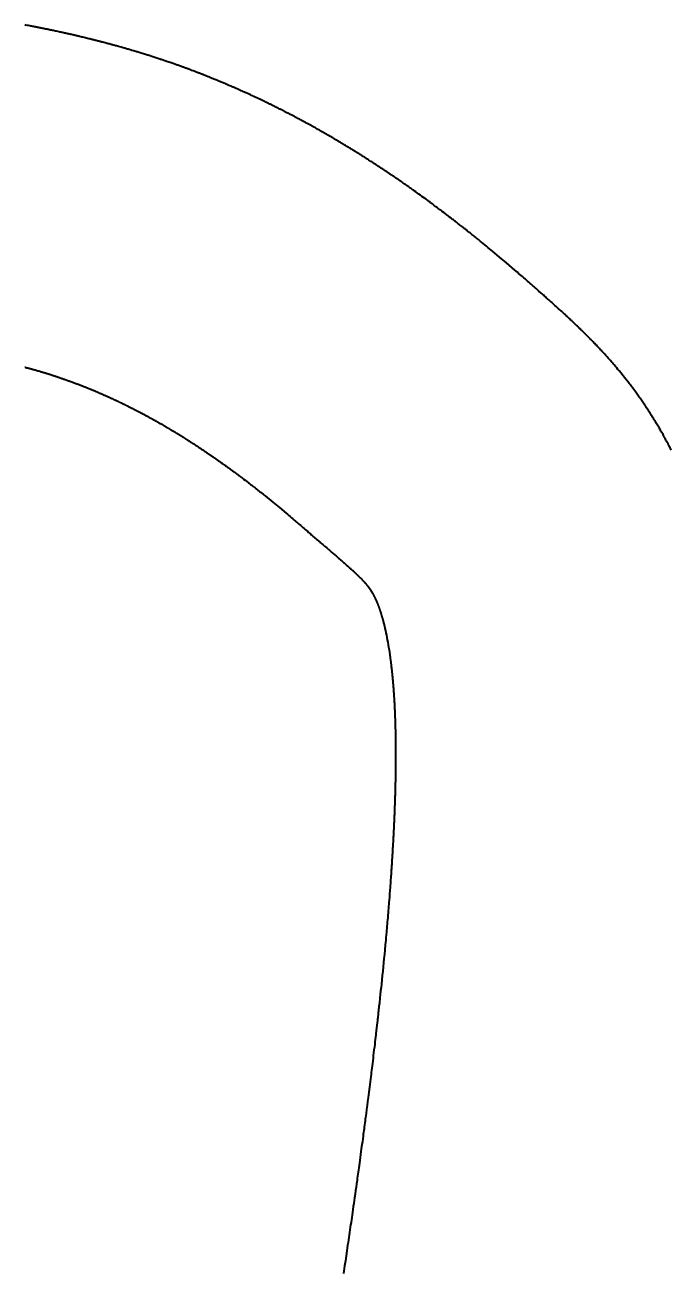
# Model space of a CAD drawing. Header units: millimetres. Extents: x 15 to 415, y 5 to 292.
# Drawn here: x 92.15 to 97.41, y 239.67 to 249.83 of the extents above; entities that cross this region are included whole.
import ezdxf

# ---------------------------------------------------------------- set-up
doc = ezdxf.new("R2010")
doc.units = ezdxf.units.MM
doc.layers.add('Geometries', color=7, linetype='Continuous')

msp = doc.modelspace()

# ---------------------------------------------------------------- linework, layer by layer
at = {"layer": 'Geometries', "linetype": 'Continuous', "lineweight": 40, "flags": 128}
for points in [[(97.4124, 246.3665), (97.4094, 246.3725), (97.4061, 246.3789), (97.4027, 246.3857), (97.3993, 246.3923), (97.3959, 246.3988), (97.3914, 246.4076), (97.387, 246.416), (97.3827, 246.4241), (97.3782, 246.4325), (97.3736, 246.4413), (97.3698, 246.4483), (97.366, 246.4553), (97.3622, 246.4623), (97.3586, 246.4689), (97.3553, 246.4749), (97.3504, 246.4838), (97.3458, 246.4921), (97.3413, 246.5002), (97.3367, 246.5083), (97.3331, 246.5147), (97.3292, 246.5214), (97.3252, 246.5284), (97.3209, 246.536), (97.3161, 246.5443), (97.3111, 246.5528), (97.3059, 246.5616), (97.3009, 246.57), (97.2961, 246.5781), (97.2914, 246.5859), (97.2867, 246.5937), (97.2808, 246.6035), (97.2746, 246.6137), (97.268, 246.6244), (97.2609, 246.6357), (97.2564, 246.6429), (97.2523, 246.6493), (97.2486, 246.6552), (97.2451, 246.6608), (97.2417, 246.6661), (97.2343, 246.6776), (97.227, 246.6889), (97.2195, 246.7003), (97.212, 246.7117), (97.2076, 246.7183), (97.2032, 246.725), (97.1984, 246.732), (97.1934, 246.7394), (97.1881, 246.7473), (97.1824, 246.7557), (97.1766, 246.764), (97.1704, 246.773), (97.1645, 246.7815), (97.1587, 246.7897), (97.153, 246.7978), (97.1472, 246.8059), (97.1237, 246.8386), (97.0998, 246.871), (97.0944, 246.8782), (97.0889, 246.8854), (97.0834, 246.8927), (97.0777, 246.9003), (97.0716, 246.9082), (97.0653, 246.9164), (97.0586, 246.9249), (97.0524, 246.933), (97.0465, 246.9404), (97.0409, 246.9475), (97.0355, 246.9543), (97.0302, 246.9611), (97.0248, 246.9678), (97.0194, 246.9745), (97.0042, 246.9931), (96.9889, 247.0118), (96.9789, 247.0237), (96.9689, 247.0357), (96.9587, 247.0478), (96.9481, 247.0601), (96.9398, 247.0698), (96.9319, 247.079), (96.9243, 247.0876), (96.9172, 247.0957), (96.9089, 247.1052), (96.9002, 247.1149), (96.891, 247.1253), (96.8813, 247.136), (96.8717, 247.1466), (96.862, 247.1572), (96.855, 247.1649), (96.848, 247.1724), (96.8414, 247.1796), (96.835, 247.1865), (96.8285, 247.1935), (96.8217, 247.2007), (96.816, 247.2067), (96.8099, 247.2132), (96.8034, 247.22), (96.7969, 247.2268), (96.7903, 247.2337), (96.7839, 247.2403), (96.7779, 247.2465), (96.7724, 247.2522), (96.767, 247.2578), (96.7618, 247.2631), (96.7568, 247.2682), (96.7517, 247.2734), (96.7478, 247.2774), (96.7438, 247.2814), (96.7399, 247.2853), (96.7361, 247.2892), (96.7323, 247.293), (96.7281, 247.2972), (96.7232, 247.3021), (96.7177, 247.3076), (96.7118, 247.3135), (96.7061, 247.3191), (96.7002, 247.325), (96.6945, 247.3306), (96.6891, 247.3359), (96.6847, 247.3402), (96.6806, 247.3442), (96.6766, 247.3481), (96.6726, 247.352), (96.6687, 247.3559), (96.6644, 247.36), (96.6598, 247.3644), (96.6548, 247.3693), (96.6495, 247.3744), (96.6443, 247.3794), (96.6394, 247.3841), (96.6346, 247.3887), (96.6303, 247.3928), (96.6262, 247.3967), (96.6223, 247.4004), (96.6187, 247.4039), (96.6152, 247.4072), (96.6117, 247.4105), (96.6078, 247.4142), (96.6035, 247.4182), (96.5988, 247.4227), (96.594, 247.4271), (96.5894, 247.4315), (96.5848, 247.4358), (96.5802, 247.4401), (96.5759, 247.4441), (96.5713, 247.4484), (96.5672, 247.4522), (96.5637, 247.4555), (96.5606, 247.4584), (96.5575, 247.4612), (96.5543, 247.4641), (96.5511, 247.4671), (96.5479, 247.47), (96.5447, 247.473), (96.5411, 247.4763), (96.5369, 247.4802), (96.5322, 247.4845), (96.5273, 247.489), (96.522, 247.4939), (96.5168, 247.4986), (96.5118, 247.5032), (96.5068, 247.5078), (96.4958, 247.5177), (96.4855, 247.5271), (96.4756, 247.536), (96.466, 247.5447), (96.4565, 247.5532), (96.4512, 247.558), (96.446, 247.5627), (96.4409, 247.5672), (96.436, 247.5717), (96.4312, 247.576), (96.4264, 247.5802), (96.4214, 247.5847), (96.4157, 247.5899), (96.4095, 247.5954), (96.4029, 247.6013), (96.3959, 247.6075), (96.3888, 247.6138), (96.3821, 247.6199), (96.3745, 247.6266), (96.3674, 247.6329), (96.3608, 247.6388), (96.3546, 247.6443), (96.3334, 247.6631), (96.3122, 247.6818), (96.3062, 247.6872), (96.3001, 247.6925), (96.2936, 247.6982), (96.2868, 247.7042), (96.2796, 247.7106), (96.2719, 247.7173), (96.2641, 247.7242), (96.2534, 247.7335), (96.2429, 247.7427), (96.2326, 247.7517), (96.2225, 247.7605), (96.2115, 247.7701), (96.2008, 247.7793), (96.1905, 247.7883), (96.1805, 247.797), (96.1706, 247.8054), (96.1608, 247.8139), (96.1505, 247.8228), (96.1398, 247.832), (96.0712, 247.8905), (96.0152, 247.9378), (95.9587, 247.9849), (95.946, 247.9954), (95.9332, 248.0059), (95.9205, 248.0165), (95.9077, 248.027), (95.8949, 248.0375), (95.8819, 248.048), (95.8687, 248.0588), (95.8598, 248.0661), (95.851, 248.0732), (95.8425, 248.0801), (95.8345, 248.0866), (95.8268, 248.0928), (95.8192, 248.0989), (95.8122, 248.1045), (95.8051, 248.1103), (95.7974, 248.1164), (95.7894, 248.1228), (95.7809, 248.1296), (95.7748, 248.1345), (95.7685, 248.1395), (95.762, 248.1447), (95.7554, 248.1499), (95.7507, 248.1537), (95.7463, 248.1571), (95.7423, 248.1603), (95.7387, 248.1631), (95.734, 248.1668), (95.7287, 248.171), (95.7228, 248.1756), (95.7165, 248.1806), (95.7103, 248.1855), (95.7045, 248.1901), (95.6967, 248.1962), (95.6894, 248.2019), (95.6825, 248.2073), (95.6759, 248.2124), (95.6696, 248.2173), (95.6635, 248.222), (95.6575, 248.2267), (95.6519, 248.231), (95.6461, 248.2355), (95.6402, 248.2401), (95.6341, 248.2448), (95.6275, 248.2499), (95.6205, 248.2553), (95.6088, 248.2642), (95.597, 248.2733), (95.585, 248.2825), (95.573, 248.2916), (95.561, 248.3007), (95.549, 248.3098), (95.5368, 248.319), (95.53, 248.3241), (95.5231, 248.3293), (95.5164, 248.3344), (95.5101, 248.339), (95.5056, 248.3424), (95.5015, 248.3455), (95.4977, 248.3484), (95.494, 248.3511), (95.4869, 248.3564), (95.4793, 248.362), (95.471, 248.3682), (95.4621, 248.3747), (95.4571, 248.3784), (95.4524, 248.3819), (95.448, 248.3851), (95.444, 248.3881), (95.4403, 248.3908), (95.437, 248.3932), (95.4337, 248.3957), (95.4295, 248.3987), (95.4248, 248.4022), (95.4195, 248.4061), (95.4139, 248.4101), (95.4084, 248.4142), (95.3956, 248.4235), (95.3832, 248.4325), (95.3709, 248.4414), (95.3587, 248.4502), (95.3461, 248.4593), (95.3332, 248.4685), (95.3199, 248.478), (95.3139, 248.4823), (95.3077, 248.4866), (95.3015, 248.4911), (95.295, 248.4956), (95.2885, 248.5003), (95.2823, 248.5046), (95.2765, 248.5087), (95.2717, 248.5121), (95.2672, 248.5153), (95.2629, 248.5183), (95.2586, 248.5213), (95.254, 248.5245), (95.2493, 248.5278), (95.2423, 248.5327), (95.235, 248.5378), (95.2281, 248.5426), (95.225, 248.5447), (95.222, 248.5468), (95.2192, 248.5487), (95.2164, 248.5507), (95.2133, 248.5529), (95.2088, 248.556), (95.2037, 248.5595), (95.1981, 248.5633), (95.192, 248.5675), (95.1862, 248.5715), (95.181, 248.5751), (95.1762, 248.5784), (95.1721, 248.5812), (95.1685, 248.5837), (95.1653, 248.5858), (95.1621, 248.588), (95.1567, 248.5917), (95.1506, 248.5958), (95.1448, 248.5998), (95.1386, 248.604), (95.1324, 248.6082), (95.126, 248.6126), (95.12, 248.6166), (95.1141, 248.6206), (95.1085, 248.6243), (95.1034, 248.6277), (95.0998, 248.6302), (95.0964, 248.6324), (95.093, 248.6347), (95.0891, 248.6373), (95.0846, 248.6403), (95.0795, 248.6437), (95.0739, 248.6475), (95.0677, 248.6516), (95.0613, 248.6558), (95.0555, 248.6597), (95.05, 248.6633), (95.0442, 248.6671), (95.039, 248.6706), (95.0341, 248.6738), (95.0296, 248.6768), (95.0252, 248.6796), (95.0212, 248.6823), (95.0149, 248.6864), (95.0084, 248.6906), (95.0016, 248.6951), (94.9972, 248.698), (94.9923, 248.7012), (94.9869, 248.7047), (94.981, 248.7085), (94.9746, 248.7126), (94.9677, 248.7171), (94.9597, 248.7222), (94.9523, 248.727), (94.9454, 248.7314), (94.939, 248.7355), (94.9328, 248.7394), (94.9269, 248.7432), (94.9211, 248.7469), (94.9155, 248.7505), (94.91, 248.754), (94.9041, 248.7577), (94.8977, 248.7618), (94.8915, 248.7657), (94.8849, 248.7698), (94.8784, 248.774), (94.8722, 248.7778), (94.8666, 248.7814), (94.8614, 248.7846), (94.8564, 248.7877), (94.8527, 248.79), (94.849, 248.7923), (94.8454, 248.7945), (94.842, 248.7967), (94.8386, 248.7988), (94.8349, 248.8011), (94.8306, 248.8037), (94.8259, 248.8066), (94.8207, 248.8099), (94.815, 248.8134), (94.8088, 248.8172), (94.8027, 248.821), (94.7971, 248.8244), (94.7921, 248.8274), (94.788, 248.83), (94.7843, 248.8322), (94.7808, 248.8343), (94.7771, 248.8366), (94.7732, 248.839), (94.769, 248.8415), (94.7622, 248.8457), (94.7549, 248.85), (94.7478, 248.8544), (94.7407, 248.8586), (94.7336, 248.8629), (94.7268, 248.867), (94.7204, 248.8708), (94.7144, 248.8744), (94.7089, 248.8777), (94.7054, 248.8797), (94.7016, 248.882), (94.6973, 248.8846), (94.6926, 248.8874), (94.6874, 248.8904), (94.6818, 248.8937), (94.6752, 248.8977), (94.669, 248.9013), (94.6633, 248.9047), (94.658, 248.9078), (94.6529, 248.9108), (94.6482, 248.9135), (94.6437, 248.9161), (94.6394, 248.9186), (94.6352, 248.9211), (94.6311, 248.9234), (94.6271, 248.9258), (94.6225, 248.9285), (94.6173, 248.9315), (94.6116, 248.9348), (94.6053, 248.9384), (94.5996, 248.9417), (94.5941, 248.9448), (94.5889, 248.9478), (94.5842, 248.9505), (94.5798, 248.953), (94.5759, 248.9553), (94.5725, 248.9572), (94.5694, 248.9589), (94.5664, 248.9607), (94.5632, 248.9625), (94.56, 248.9643), (94.5547, 248.9673), (94.5491, 248.9705), (94.5429, 248.974), (94.5361, 248.9778), (94.5314, 248.9805), (94.5264, 248.9833), (94.5211, 248.9862), (94.5157, 248.9893), (94.5106, 248.9921), (94.5046, 248.9955), (94.4992, 248.9985), (94.4943, 249.0012), (94.49, 249.0035), (94.4857, 249.006), (94.4811, 249.0085), (94.4765, 249.011), (94.4717, 249.0137), (94.4666, 249.0165), (94.4612, 249.0194), (94.4555, 249.0226), (94.4495, 249.0259), (94.4431, 249.0293), (94.4364, 249.033), (94.43, 249.0365), (94.4239, 249.0398), (94.4183, 249.0428), (94.4133, 249.0455), (94.4088, 249.048), (94.404, 249.0505), (94.3991, 249.0532), (94.393, 249.0565), (94.3865, 249.0599), (94.3797, 249.0636), (94.3723, 249.0675), (94.3645, 249.0716), (94.358, 249.0751), (94.3515, 249.0785), (94.3455, 249.0817), (94.34, 249.0846), (94.3349, 249.0873), (94.3292, 249.0903), (94.3236, 249.0932), (94.3178, 249.0963), (94.3117, 249.0994), (94.3054, 249.1027), (94.2988, 249.1061), (94.2915, 249.1099), (94.2838, 249.1139), (94.2754, 249.1182), (94.268, 249.122), (94.2612, 249.1255), (94.2551, 249.1286), (94.2497, 249.1313), (94.2448, 249.1338), (94.2399, 249.1363), (94.235, 249.1388), (94.23, 249.1414), (94.2251, 249.1438), (94.2199, 249.1465), (94.214, 249.1494), (94.2076, 249.1526), (94.2007, 249.1561), (94.1931, 249.1599), (94.186, 249.1634), (94.1793, 249.1667), (94.1732, 249.1698), (94.1676, 249.1725), (94.1626, 249.175), (94.1578, 249.1774), (94.1529, 249.1798), (94.1481, 249.1821), (94.1432, 249.1845), (94.138, 249.1871), (94.1334, 249.1893), (94.1286, 249.1917), (94.1233, 249.1942), (94.1177, 249.1969), (94.1119, 249.1998), (94.104, 249.2036), (94.0967, 249.2071), (94.0901, 249.2103), (94.0842, 249.2131), (94.0789, 249.2156), (94.0739, 249.218), (94.0689, 249.2204), (94.0639, 249.2228), (94.0595, 249.2249), (94.0549, 249.227), (94.0499, 249.2294), (94.0444, 249.232), (94.0384, 249.2348), (94.032, 249.2378), (94.0254, 249.2409), (94.0153, 249.2457), (94.0057, 249.2501), (93.9967, 249.2543), (93.9882, 249.2582), (93.9819, 249.2611), (93.9759, 249.2639), (93.9702, 249.2665), (93.9643, 249.2692), (93.9568, 249.2726), (93.9487, 249.2763), (93.9402, 249.2802), (93.9312, 249.2842), (93.9219, 249.2884), (93.9122, 249.2928), (93.904, 249.2964), (93.8966, 249.2997), (93.8899, 249.3027), (93.8838, 249.3053), (93.878, 249.3079), (93.8721, 249.3105), (93.866, 249.3132), (93.8623, 249.3149), (93.8583, 249.3166), (93.8538, 249.3186), (93.8489, 249.3207), (93.8436, 249.323), (93.8359, 249.3263), (93.8276, 249.3299), (93.8196, 249.3334), (93.8125, 249.3364), (93.8061, 249.3392), (93.8004, 249.3416), (93.7953, 249.3438), (93.7904, 249.3459), (93.7841, 249.3486), (93.7779, 249.3512), (93.7719, 249.3537), (93.7648, 249.3567), (93.757, 249.36), (93.7484, 249.3636), (93.7394, 249.3674), (93.7305, 249.3711), (93.7217, 249.3747), (93.713, 249.3783), (93.7046, 249.3817), (93.6968, 249.3849), (93.6896, 249.3879), (93.6831, 249.3906), (93.6765, 249.3932), (93.6696, 249.396), (93.6624, 249.3989), (93.658, 249.4007), (93.6533, 249.4026), (93.6482, 249.4046), (93.6427, 249.4068), (93.6367, 249.4092), (93.6304, 249.4117), (93.6238, 249.4143), (93.6175, 249.4168), (93.6113, 249.4193), (93.6058, 249.4215), (93.6007, 249.4235), (93.5961, 249.4252), (93.592, 249.4269), (93.5879, 249.4284), (93.5826, 249.4305), (93.5772, 249.4326), (93.5719, 249.4347), (93.5664, 249.4368), (93.5605, 249.4391), (93.554, 249.4416), (93.547, 249.4443), (93.5395, 249.4471), (93.5296, 249.4509), (93.5199, 249.4545), (93.5104, 249.4581), (93.5011, 249.4616), (93.4924, 249.4649), (93.4845, 249.4678), (93.4795, 249.4697), (93.4746, 249.4715), (93.4697, 249.4733), (93.4646, 249.4752), (93.4593, 249.4771), (93.454, 249.4791), (93.4482, 249.4812), (93.4429, 249.4832), (93.4371, 249.4852), (93.4309, 249.4875), (93.4243, 249.4899), (93.4173, 249.4924), (93.4106, 249.4948), (93.4033, 249.4975), (93.3967, 249.4998), (93.3907, 249.5019), (93.3854, 249.5038), (93.3782, 249.5064), (93.3711, 249.5089), (93.3642, 249.5113), (93.3573, 249.5137), (93.3498, 249.5164), (93.3417, 249.5192), (93.3331, 249.5222), (93.3241, 249.5253), (93.3148, 249.5284), (93.3053, 249.5317), (93.2977, 249.5343), (93.2901, 249.5369), (93.2829, 249.5393), (93.2761, 249.5416), (93.2698, 249.5437), (93.2628, 249.546), (93.256, 249.5483), (93.2491, 249.5506), (93.2422, 249.5529), (93.2345, 249.5554), (93.2261, 249.5581), (93.217, 249.5611), (93.2081, 249.564), (93.1996, 249.5668), (93.1915, 249.5694), (93.184, 249.5718), (93.177, 249.574), (93.1704, 249.5762), (93.1627, 249.5786), (93.1554, 249.5809), (93.1484, 249.5831), (93.1411, 249.5854), (93.1332, 249.5879), (93.1248, 249.5905), (93.1158, 249.5933), (93.1067, 249.5961), (93.0974, 249.599), (93.0894, 249.6014), (93.0813, 249.6039), (93.0736, 249.6062), (93.0664, 249.6084), (93.0597, 249.6104), (93.0537, 249.6122), (93.0443, 249.615), (93.0341, 249.6181), (93.0231, 249.6213), (93.0161, 249.6234), (93.0088, 249.6255), (93.0012, 249.6277), (92.9933, 249.63), (92.9851, 249.6324), (92.9775, 249.6346), (92.9705, 249.6366), (92.9642, 249.6384), (92.9585, 249.6401), (92.9508, 249.6423), (92.9426, 249.6446), (92.9337, 249.6471), (92.9242, 249.6498), (92.9144, 249.6525), (92.9042, 249.6554), (92.8971, 249.6573), (92.8898, 249.6593), (92.8829, 249.6612), (92.8764, 249.663), (92.8704, 249.6647), (92.8649, 249.6662), (92.8598, 249.6675), (92.8534, 249.6693), (92.8463, 249.6712), (92.8384, 249.6733), (92.8299, 249.6756), (92.8215, 249.6778), (92.8133, 249.68), (92.804, 249.6825), (92.7951, 249.6848), (92.7867, 249.687), (92.7789, 249.689), (92.7737, 249.6904), (92.7688, 249.6917), (92.7641, 249.6929), (92.7588, 249.6943), (92.7529, 249.6958), (92.7462, 249.6975), (92.7389, 249.6994), (92.7327, 249.7009), (92.7262, 249.7026), (92.72, 249.7041), (92.7143, 249.7056), (92.7089, 249.7069), (92.704, 249.7082), (92.6995, 249.7093), (92.6947, 249.7105), (92.6904, 249.7116), (92.6859, 249.7127), (92.6811, 249.7139), (92.676, 249.7151), (92.6706, 249.7165), (92.6616, 249.7187), (92.6519, 249.721), (92.6416, 249.7235), (92.6329, 249.7257), (92.6237, 249.7279), (92.6142, 249.7301), (92.6053, 249.7323), (92.597, 249.7342), (92.5894, 249.736), (92.5829, 249.7376), (92.577, 249.739), (92.5716, 249.7402), (92.5662, 249.7415), (92.5608, 249.7427), (92.5553, 249.744), (92.5497, 249.7453), (92.5441, 249.7466), (92.5378, 249.748), (92.531, 249.7496), (92.5251, 249.7509), (92.5188, 249.7524), (92.5121, 249.7539), (92.505, 249.7555), (92.4983, 249.757), (92.4926, 249.7583), (92.4874, 249.7594), (92.4826, 249.7605), (92.4782, 249.7615), (92.4741, 249.7624), (92.4696, 249.7634), (92.4646, 249.7645), (92.4586, 249.7658), (92.4519, 249.7673), (92.4446, 249.7689), (92.437, 249.7706), (92.4296, 249.7722), (92.4192, 249.7744), (92.4094, 249.7765), (92.4004, 249.7784), (92.392, 249.7802), (92.3843, 249.7819), (92.3772, 249.7834), (92.3686, 249.7852), (92.3609, 249.7868), (92.3539, 249.7882), (92.3497, 249.7891), (92.3447, 249.7902), (92.3389, 249.7914), (92.3323, 249.7927), (92.3265, 249.7939), (92.3202, 249.7952), (92.3137, 249.7965), (92.3075, 249.7978), (92.3017, 249.7989), (92.2948, 249.8003), (92.2886, 249.8016), (92.2831, 249.8027), (92.28, 249.8033), (92.2766, 249.804), (92.2728, 249.8048), (92.2684, 249.8056), (92.2636, 249.8066), (92.2584, 249.8076), (92.253, 249.8087), (92.2472, 249.8098), (92.2413, 249.811), (92.2355, 249.8121), (92.2301, 249.8132), (92.2209, 249.8149), (92.2126, 249.8166), (92.205, 249.818), (92.1983, 249.8193), (92.1923, 249.8204), (92.1808, 249.8226), (92.1691, 249.8248), (92.1573, 249.827), (92.1502, 249.8284)], [(92.1497, 247.0422), (92.1542, 247.041), (92.1582, 247.04), (92.1619, 247.039), (92.168, 247.0374), (92.1739, 247.0358), (92.1794, 247.0343), (92.1827, 247.0334), (92.1866, 247.0324), (92.191, 247.0312), (92.196, 247.0298), (92.2003, 247.0286), (92.205, 247.0273), (92.2095, 247.0261), (92.2136, 247.025), (92.2181, 247.0237), (92.2221, 247.0226), (92.2257, 247.0216), (92.2291, 247.0206), (92.2326, 247.0197), (92.2361, 247.0187), (92.2424, 247.0169), (92.2494, 247.0149), (92.2571, 247.0126), (92.2649, 247.0104), (92.2724, 247.0082), (92.2796, 247.0061), (92.2848, 247.0045), (92.2898, 247.003), (92.2946, 247.0016), (92.2992, 247.0002), (92.3038, 246.9988), (92.3083, 246.9975), (92.313, 246.996), (92.3182, 246.9944), (92.3232, 246.9929), (92.3287, 246.9912), (92.3342, 246.9895), (92.3394, 246.9879), (92.3443, 246.9863), (92.349, 246.9849), (92.3534, 246.9835), (92.3603, 246.9813), (92.3667, 246.9792), (92.3729, 246.9772), (92.3767, 246.976), (92.3805, 246.9748), (92.3846, 246.9734), (92.3891, 246.972), (92.3942, 246.9703), (92.3998, 246.9685), (92.4058, 246.9665), (92.4114, 246.9646), (92.4167, 246.9628), (92.4215, 246.9612), (92.4258, 246.9598), (92.4328, 246.9574), (92.4392, 246.9552), (92.4459, 246.953), (92.453, 246.9505), (92.4579, 246.9488), (92.463, 246.947), (92.4685, 246.9451), (92.4742, 246.9431), (92.4802, 246.941), (92.4865, 246.9388), (92.4921, 246.9368), (92.4972, 246.935), (92.5021, 246.9332), (92.5073, 246.9314), (92.5126, 246.9294), (92.5184, 246.9273), (92.5252, 246.9249), (92.5322, 246.9223), (92.539, 246.9198), (92.5457, 246.9173), (92.5521, 246.9149), (92.557, 246.9131), (92.5616, 246.9114), (92.5658, 246.9098), (92.57, 246.9082), (92.5744, 246.9065), (92.5788, 246.9048), (92.582, 246.9036), (92.5856, 246.9023), (92.5896, 246.9007), (92.5939, 246.8991), (92.5986, 246.8973), (92.6033, 246.8954), (92.6077, 246.8937), (92.6122, 246.892), (92.6162, 246.8904), (92.6198, 246.889), (92.6231, 246.8877), (92.6264, 246.8864), (92.6296, 246.8851), (92.6327, 246.8839), (92.6358, 246.8827), (92.6411, 246.8806), (92.647, 246.8782), (92.6534, 246.8756), (92.6599, 246.873), (92.6664, 246.8704), (92.673, 246.8677), (92.6792, 246.8652), (92.6848, 246.8629), (92.6887, 246.8613), (92.6925, 246.8597), (92.6964, 246.8581), (92.7004, 246.8564), (92.7036, 246.8551), (92.7071, 246.8537), (92.7109, 246.8521), (92.7152, 246.8503), (92.72, 246.8483), (92.7251, 246.8461), (92.7297, 246.8442), (92.7338, 246.8424), (92.7376, 246.8408), (92.7409, 246.8394), (92.7439, 246.8381), (92.748, 246.8364), (92.7521, 246.8346), (92.7561, 246.8329), (92.7602, 246.8311), (92.7649, 246.8291), (92.7702, 246.8268), (92.776, 246.8242), (92.7818, 246.8217), (92.7873, 246.8193), (92.7925, 246.817), (92.7974, 246.8148), (92.8021, 246.8128), (92.8073, 246.8105), (92.8121, 246.8083), (92.817, 246.8061), (92.8223, 246.8037), (92.8271, 246.8016), (92.8322, 246.7993), (92.8375, 246.7969), (92.8429, 246.7944), (92.8486, 246.7918), (92.8541, 246.7893), (92.8588, 246.7871), (92.8631, 246.7852), (92.8668, 246.7834), (92.8706, 246.7817), (92.8744, 246.7799), (92.8782, 246.7781), (92.8823, 246.7763), (92.8868, 246.7741), (92.8918, 246.7718), (92.8974, 246.7692), (92.9021, 246.7669), (92.9067, 246.7648), (92.9109, 246.7628), (92.9148, 246.7609), (92.9183, 246.7593), (92.922, 246.7575), (92.9256, 246.7557), (92.9293, 246.754), (92.933, 246.7522), (92.9372, 246.7502), (92.9418, 246.748), (92.947, 246.7454), (92.9514, 246.7433), (92.9558, 246.7412), (92.9598, 246.7392), (92.9635, 246.7374), (92.9668, 246.7358), (92.9698, 246.7343), (92.9725, 246.733), (92.9755, 246.7315), (92.9784, 246.7301), (92.9814, 246.7286), (92.9844, 246.7271), (92.9875, 246.7256), (92.991, 246.7238), (92.9957, 246.7215), (93.0011, 246.7188), (93.0068, 246.7159), (93.0122, 246.7132), (93.0171, 246.7107), (93.0216, 246.7085), (93.0256, 246.7065), (93.0294, 246.7045), (93.0331, 246.7027), (93.0366, 246.7008), (93.0403, 246.699), (93.0444, 246.6969), (93.049, 246.6945), (93.0537, 246.6921), (93.0587, 246.6895), (93.0634, 246.6871), (93.0677, 246.6848), (93.0718, 246.6827), (93.0756, 246.6807), (93.0791, 246.6789), (93.0824, 246.6771), (93.0858, 246.6754), (93.0892, 246.6736), (93.0925, 246.6719), (93.0962, 246.6699), (93.1003, 246.6677), (93.104, 246.6658), (93.1079, 246.6637), (93.1119, 246.6616), (93.1156, 246.6596), (93.1192, 246.6577), (93.1241, 246.6551), (93.1285, 246.6527), (93.1327, 246.6505), (93.1367, 246.6483), (93.1406, 246.6462), (93.1444, 246.6442), (93.1493, 246.6415), (93.1546, 246.6386), (93.1602, 246.6355), (93.1661, 246.6324), (93.172, 246.6291), (93.1749, 246.6275), (93.1779, 246.6259), (93.1812, 246.624), (93.1848, 246.6221), (93.1886, 246.62), (93.1926, 246.6177), (93.1965, 246.6156), (93.2, 246.6136), (93.2036, 246.6116), (93.2068, 246.6098), (93.2096, 246.6082), (93.212, 246.6069), (93.2142, 246.6057), (93.2227, 246.6009), (93.2254, 246.5994), (93.2281, 246.5978), (93.2313, 246.5961), (93.2349, 246.594), (93.2388, 246.5918), (93.2432, 246.5893), (93.2479, 246.5866), (93.2523, 246.5841), (93.2563, 246.5818), (93.2598, 246.5798), (93.2629, 246.578), (93.2656, 246.5765), (93.2775, 246.5696), (93.2797, 246.5683), (93.2823, 246.5668), (93.2852, 246.5651), (93.2885, 246.5632), (93.2922, 246.561), (93.2963, 246.5586), (93.3007, 246.5561), (93.3049, 246.5536), (93.3088, 246.5513), (93.313, 246.5488), (93.3167, 246.5466), (93.3201, 246.5446), (93.3233, 246.5427), (93.3264, 246.5409), (93.3293, 246.5392), (93.332, 246.5376), (93.3347, 246.5359), (93.3379, 246.534), (93.3415, 246.5319), (93.3454, 246.5295), (93.3498, 246.5269), (93.3552, 246.5237), (93.3605, 246.5205), (93.3656, 246.5174), (93.3705, 246.5144), (93.3743, 246.5121), (93.3778, 246.51), (93.381, 246.5081), (93.3838, 246.5063), (93.3864, 246.5048), (93.3892, 246.5031), (93.3928, 246.5008), (93.3968, 246.4984), (93.4013, 246.4956), (93.4061, 246.4926), (93.4104, 246.49), (93.4149, 246.4872), (93.4197, 246.4842), (93.4243, 246.4814), (93.4284, 246.4788), (93.4313, 246.477), (93.4339, 246.4754), (93.4362, 246.474), (93.4381, 246.4727), (93.4398, 246.4717), (93.4423, 246.4702), (93.4447, 246.4686), (93.4472, 246.4671), (93.4496, 246.4655), (93.4521, 246.464), (93.4545, 246.4624), (93.4572, 246.4607), (93.4598, 246.4591), (93.4628, 246.4572), (93.4662, 246.4551), (93.47, 246.4527), (93.4742, 246.45), (93.4786, 246.4472), (93.4829, 246.4445), (93.4885, 246.4409), (93.4937, 246.4375), (93.4985, 246.4344), (93.5029, 246.4316), (93.5068, 246.4291), (93.5102, 246.4269), (93.5134, 246.4248), (93.5167, 246.4227), (93.52, 246.4206), (93.5235, 246.4183), (93.527, 246.416), (93.531, 246.4134), (93.5353, 246.4106), (93.5402, 246.4074), (93.5453, 246.404), (93.5506, 246.4006), (93.5555, 246.3973), (93.5602, 246.3943), (93.5653, 246.3909), (93.57, 246.3878), (93.5744, 246.3848), (93.5787, 246.382), (93.5827, 246.3793), (93.5866, 246.3767), (93.59, 246.3744), (93.5935, 246.3721), (93.5971, 246.3697), (93.6007, 246.3673), (93.6048, 246.3645), (93.6092, 246.3616), (93.614, 246.3583), (93.6191, 246.3548), (93.6244, 246.3513), (93.6303, 246.3473), (93.6359, 246.3434), (93.6413, 246.3398), (93.6462, 246.3365), (93.6506, 246.3334), (93.6546, 246.3307), (93.6588, 246.3278), (93.663, 246.3249), (93.6672, 246.322), (93.6715, 246.3191), (93.6758, 246.3161), (93.6795, 246.3135), (93.6838, 246.3106), (93.6885, 246.3073), (93.6936, 246.3037), (93.6991, 246.2999), (93.7049, 246.2958), (93.711, 246.2916), (93.7171, 246.2872), (93.7229, 246.2832), (93.7283, 246.2794), (93.7331, 246.276), (93.7375, 246.2729), (93.7432, 246.2688), (93.7485, 246.2651), (93.7534, 246.2616), (93.7584, 246.258), (93.7617, 246.2557), (93.765, 246.2533), (93.7684, 246.2508), (93.7719, 246.2483), (93.7759, 246.2454), (93.7804, 246.2422), (93.785, 246.2389), (93.7899, 246.2354), (93.795, 246.2317), (93.8001, 246.228), (93.8053, 246.2242), (93.8121, 246.2193), (93.8186, 246.2146), (93.8247, 246.2101), (93.8306, 246.2058), (93.8361, 246.2017), (93.8411, 246.1981), (93.8456, 246.1947), (93.8497, 246.1917), (93.8537, 246.1887), (93.8606, 246.1837), (93.8671, 246.1788), (93.8738, 246.1739), (93.8808, 246.1686), (93.8838, 246.1664), (93.8869, 246.164), (93.8904, 246.1614), (93.8942, 246.1586), (93.8984, 246.1554), (93.9029, 246.152), (93.9076, 246.1485), (93.9158, 246.1424), (93.9236, 246.1365), (93.9311, 246.1308), (93.9445, 246.1206), (93.9578, 246.1104), (93.9707, 246.1005), (93.9769, 246.0958), (93.9827, 246.0913), (93.9881, 246.0872), (93.9932, 246.0832), (93.9982, 246.0793), (94.0031, 246.0755), (94.0105, 246.0697), (94.0179, 246.064), (94.0253, 246.0582), (94.0306, 246.0541), (94.036, 246.0498), (94.0418, 246.0453), (94.0478, 246.0405), (94.0529, 246.0365), (94.0583, 246.0323), (94.064, 246.0277), (94.0698, 246.0231), (94.08, 246.0151), (94.0898, 246.0072), (94.0992, 245.9998), (94.108, 245.9927), (94.1695, 245.943), (94.2241, 245.8981), (94.2785, 245.8528), (94.2895, 245.8435), (94.3005, 245.8342), (94.3115, 245.8249), (94.3225, 245.8156), (94.3335, 245.8062), (94.3445, 245.7968), (94.3554, 245.7876), (94.3635, 245.7806), (94.3713, 245.774), (94.3793, 245.7671), (94.3877, 245.7599), (94.3964, 245.7523), (94.4055, 245.7445), (94.4148, 245.7364), (94.4242, 245.7283), (94.4337, 245.72), (94.4437, 245.7114), (94.4543, 245.7023), (94.4612, 245.6963), (94.4684, 245.6901), (94.4758, 245.6837), (94.4829, 245.6775), (94.4896, 245.6718), (94.4959, 245.6664), (94.5018, 245.6613), (94.5073, 245.6566), (94.5124, 245.6522), (94.5172, 245.6481), (94.523, 245.6431), (94.5284, 245.6385), (94.5334, 245.6342), (94.5366, 245.6315), (94.5395, 245.6289), (94.5424, 245.6265), (94.5455, 245.6238), (94.549, 245.6208), (94.5531, 245.6173), (94.5576, 245.6134), (94.5631, 245.6087), (94.5692, 245.6035), (94.5757, 245.5979), (94.5829, 245.5918), (94.5905, 245.5852), (94.5994, 245.5776), (94.6079, 245.5703), (94.6161, 245.5633), (94.6238, 245.5567), (94.6312, 245.5504), (94.6382, 245.5444), (94.6448, 245.5387), (94.651, 245.5333), (94.6578, 245.5275), (94.6641, 245.5221), (94.6705, 245.5166), (94.6771, 245.5109), (94.6839, 245.505), (94.6908, 245.499), (94.6979, 245.4929), (94.7042, 245.4874), (94.7101, 245.4823), (94.7155, 245.4776), (94.7205, 245.4732), (94.7256, 245.4688), (94.7308, 245.4642), (94.7357, 245.46), (94.7404, 245.4558), (94.7451, 245.4517), (94.7498, 245.4475), (94.7549, 245.4431), (94.7604, 245.4382), (94.7663, 245.433), (94.7725, 245.4274), (94.7771, 245.4234), (94.7818, 245.4192), (94.7864, 245.4151), (94.7906, 245.4114), (94.7943, 245.408), (94.7988, 245.404), (94.803, 245.4001), (94.8071, 245.3965), (94.8096, 245.3942), (94.8121, 245.3919), (94.8146, 245.3896), (94.8172, 245.3872), (94.8202, 245.3846), (94.8235, 245.3815), (94.8263, 245.379), (94.8288, 245.3766), (94.8311, 245.3745), (94.8331, 245.3727), (94.8348, 245.3711), (94.8364, 245.3696), (94.8374, 245.3686), (94.8384, 245.3677), (94.8394, 245.3668), (94.8403, 245.3659), (94.8414, 245.3649), (94.8427, 245.3637), (94.8442, 245.3623), (94.8458, 245.3608), (94.8476, 245.3591), (94.8493, 245.3574), (94.8508, 245.3561), (94.8519, 245.355), (94.8529, 245.3541), (94.8539, 245.3531), (94.8551, 245.3519), (94.8574, 245.3497), (94.8599, 245.3474), (94.8621, 245.3453), (94.864, 245.3434), (94.8661, 245.3414), (94.8683, 245.3392), (94.8703, 245.3373), (94.8725, 245.3351), (94.8752, 245.3324), (94.8778, 245.3298), (94.8802, 245.3275), (94.8822, 245.3254), (94.8851, 245.3225), (94.8878, 245.3198), (94.8906, 245.3169), (94.8936, 245.3138), (94.8965, 245.3107), (94.8994, 245.3077), (94.9035, 245.3033), (94.9078, 245.2987), (94.912, 245.294), (94.9159, 245.2897), (94.9197, 245.2855), (94.9233, 245.2813), (94.927, 245.277), (94.9294, 245.2742), (94.9315, 245.2717), (94.9334, 245.2694), (94.9352, 245.2672), (94.937, 245.265), (94.9387, 245.2628), (94.9398, 245.2615), (94.941, 245.26), (94.9422, 245.2585), (94.9435, 245.2569), (94.9447, 245.2553), (94.9458, 245.2538), (94.9468, 245.2526), (94.9475, 245.2516), (94.9481, 245.2508), (94.9487, 245.2501), (94.9492, 245.2493), (94.9498, 245.2485), (94.9504, 245.2478), (94.9511, 245.2469), (94.9518, 245.2459), (94.9526, 245.2448), (94.9534, 245.2437), (94.9541, 245.2427), (94.9548, 245.2417), (94.9555, 245.2408), (94.956, 245.2401), (94.9565, 245.2395), (94.9569, 245.2388), (94.9574, 245.2382), (94.958, 245.2373), (94.9587, 245.2363), (94.9594, 245.2352), (94.9602, 245.2341), (94.961, 245.2329), (94.9618, 245.2317), (94.9625, 245.2307), (94.9631, 245.2298), (94.9637, 245.229), (94.9642, 245.2282), (94.9647, 245.2274), (94.9652, 245.2267), (94.9658, 245.2259), (94.9663, 245.225), (94.967, 245.224), (94.9678, 245.2228), (94.9686, 245.2215), (94.9693, 245.2204), (94.97, 245.2194), (94.9706, 245.2184), (94.9711, 245.2175), (94.9717, 245.2166), (94.9723, 245.2157), (94.9729, 245.2146), (94.9737, 245.2133), (94.9746, 245.2119), (94.9754, 245.2106), (94.9761, 245.2095), (94.9767, 245.2084), (94.9773, 245.2075), (94.9777, 245.2067), (94.9781, 245.206), (94.9786, 245.2052), (94.9791, 245.2043), (94.9797, 245.2033), (94.9804, 245.2021), (94.9812, 245.2007), (94.9819, 245.1995), (94.9825, 245.1985), (94.983, 245.1975), (94.9835, 245.1966), (94.984, 245.1957), (94.9845, 245.1948), (94.985, 245.1939), (94.9855, 245.193), (94.9861, 245.1919), (94.9868, 245.1907), (94.9875, 245.1893), (94.9882, 245.188), (94.9889, 245.1866), (94.9896, 245.1854), (94.9902, 245.1843), (94.9908, 245.1832), (94.9913, 245.1822), (94.9918, 245.1812), (94.9923, 245.1802), (94.9929, 245.179), (94.9936, 245.1777), (94.9943, 245.1762), (94.9951, 245.1747), (94.9958, 245.1732), (94.9967, 245.1715), (94.9974, 245.17), (94.9981, 245.1686), (94.9988, 245.1672), (94.9995, 245.1657), (95.0003, 245.1642), (95.0009, 245.1629), (95.0015, 245.1615), (95.0022, 245.16), (95.0029, 245.1585), (95.0036, 245.1571), (95.0042, 245.1557), (95.0048, 245.1545), (95.0055, 245.153), (95.0061, 245.1517), (95.0066, 245.1505), (95.0072, 245.1493), (95.0077, 245.1481), (95.0083, 245.1468), (95.009, 245.1453), (95.0097, 245.1436), (95.0106, 245.1417), (95.0114, 245.1397), (95.0123, 245.1376), (95.0132, 245.1356), (95.0139, 245.1338), (95.0146, 245.1323), (95.0152, 245.1309), (95.0158, 245.1295), (95.017, 245.1266), (95.0182, 245.1237), (95.0188, 245.122), (95.0196, 245.1202), (95.0205, 245.1181), (95.0214, 245.1158), (95.0223, 245.1135), (95.0231, 245.1113), (95.024, 245.1091), (95.0247, 245.1072), (95.0254, 245.1055), (95.0262, 245.1034), (95.0269, 245.1014), (95.0277, 245.0995), (95.0284, 245.0975), (95.0292, 245.0955), (95.0299, 245.0936), (95.0307, 245.0914), (95.0317, 245.0888), (95.0328, 245.0858), (95.0339, 245.0826), (95.035, 245.0795), (95.0361, 245.0764), (95.0372, 245.0734), (95.0381, 245.0706), (95.039, 245.068), (95.0398, 245.0657), (95.0406, 245.0634), (95.0416, 245.0604), (95.0426, 245.0573), (95.0438, 245.0537), (95.0451, 245.0497), (95.0465, 245.0454), (95.0479, 245.0411), (95.0493, 245.0366), (95.0504, 245.0329), (95.0515, 245.0292), (95.0527, 245.0256), (95.0537, 245.0221), (95.0546, 245.019), (95.0555, 245.0161), (95.0568, 245.0117), (95.058, 245.0074), (95.0593, 245.0028), (95.0604, 244.999), (95.0616, 244.9949), (95.0628, 244.9904), (95.0641, 244.9857), (95.0654, 244.9809), (95.0667, 244.9762), (95.0679, 244.9717), (95.0695, 244.9655), (95.0711, 244.9592), (95.0728, 244.9526), (95.0746, 244.9455), (95.0764, 244.9383), (95.0777, 244.9326), (95.079, 244.9274), (95.0801, 244.9225), (95.0812, 244.9177), (95.0823, 244.9131), (95.0862, 244.896), (95.09, 244.8782), (95.0938, 244.8599), (95.0976, 244.8409), (95.1014, 244.8214), (95.1051, 244.8012), (95.1087, 244.7803), (95.112, 244.7606), (95.1153, 244.7403), (95.1185, 244.7194), (95.1217, 244.6979), (95.1248, 244.6757), (95.1278, 244.6529), (95.1292, 244.6418), (95.1306, 244.6312), (95.1318, 244.6211), (95.133, 244.6115), (95.134, 244.6022), (95.1351, 244.5931), (95.1361, 244.584), (95.1371, 244.5753), (95.1381, 244.5661), (95.1391, 244.5567), (95.14, 244.5474), (95.141, 244.538), (95.1419, 244.5286), (95.1427, 244.5206), (95.1434, 244.5131), (95.1441, 244.5057), (95.1448, 244.4982), (95.1455, 244.4904), (95.1462, 244.4822), (95.147, 244.4735), (95.1476, 244.4664), (95.1482, 244.459), (95.1488, 244.4513), (95.1494, 244.4435), (95.1501, 244.4356), (95.1507, 244.4277), (95.1513, 244.4201), (95.1518, 244.4131), (95.1522, 244.4067), (95.1527, 244.4009), (95.1531, 244.3953), (95.1534, 244.3896), (95.1542, 244.3783), (95.155, 244.3668), (95.1555, 244.3585), (95.156, 244.3502), (95.1566, 244.3414), (95.1571, 244.3322), (95.1577, 244.3225), (95.1582, 244.314), (95.1587, 244.3051), (95.1592, 244.2957), (95.1596, 244.2863), (95.1601, 244.2775), (95.1605, 244.2692), (95.1608, 244.2618), (95.1612, 244.2549), (95.1615, 244.2482), (95.1618, 244.2418), (95.162, 244.2357), (95.1623, 244.2289), (95.1626, 244.2221), (95.1629, 244.2152), (95.1632, 244.2084), (95.1633, 244.2037), (95.1635, 244.1985), (95.1638, 244.1929), (95.164, 244.1867), (95.1642, 244.1801), (95.1645, 244.1711), (95.1648, 244.1624), (95.1651, 244.1541), (95.1653, 244.1461), (95.1656, 244.1386), (95.1658, 244.1314), (95.166, 244.1246), (95.1662, 244.1171), (95.1664, 244.1101), (95.1665, 244.1036), (95.1667, 244.0971), (95.1668, 244.0904), (95.167, 244.0837), (95.1671, 244.0783), (95.1672, 244.0725), (95.1674, 244.0663), (95.1675, 244.0597), (95.1676, 244.0525), (95.1678, 244.0449), (95.1679, 244.038), (95.168, 244.0309), (95.1681, 244.024), (95.1682, 244.0175), (95.1683, 244.0114), (95.1684, 244.0039), (95.1685, 243.9972), (95.1686, 243.9908), (95.1686, 243.9851), (95.1687, 243.9794), (95.1687, 243.9738), (95.1688, 243.968), (95.1688, 243.9618), (95.1689, 243.955), (95.1689, 243.9488), (95.169, 243.9421), (95.169, 243.935), (95.1691, 243.9276), (95.1691, 243.9205), (95.1691, 243.9137), (95.1691, 243.9073), (95.1691, 243.9007), (95.1691, 243.8945), (95.1692, 243.8888), (95.1692, 243.8836), (95.1692, 243.8785), (95.1691, 243.8737), (95.1691, 243.8689), (95.1691, 243.8642), (95.1691, 243.8594), (95.1691, 243.8547), (95.1691, 243.8498), (95.1691, 243.8447), (95.1691, 243.839), (95.169, 243.8328), (95.169, 243.826), (95.1689, 243.8187), (95.1689, 243.8122), (95.1688, 243.8057), (95.1688, 243.7995), (95.1687, 243.7936), (95.1687, 243.7882), (95.1686, 243.7831), (95.1686, 243.7775), (95.1685, 243.7725), (95.1685, 243.7679), (95.1684, 243.7639), (95.1684, 243.7571), (95.1683, 243.7501), (95.1682, 243.7428), (95.1681, 243.7353), (95.168, 243.7276), (95.1679, 243.722), (95.1678, 243.716), (95.1677, 243.7094), (95.1676, 243.7023), (95.1674, 243.6947), (95.1673, 243.6866), (95.1671, 243.6792), (95.167, 243.672), (95.1669, 243.6652), (95.1667, 243.6588), (95.1666, 243.6529), (95.1665, 243.6474), (95.1664, 243.6424), (95.1663, 243.6378), (95.1662, 243.6332), (95.166, 243.6282), (95.1659, 243.6228), (95.1658, 243.617), (95.1656, 243.6108), (95.1655, 243.6043), (95.1653, 243.5974), (95.1651, 243.5903), (95.1649, 243.5808), (95.1646, 243.5719), (95.1644, 243.5635), (95.1641, 243.5557), (95.1639, 243.5485), (95.1637, 243.5418), (95.1635, 243.5353), (95.1633, 243.5288), (95.1631, 243.5222), (95.1629, 243.5151), (95.1627, 243.5079), (95.1624, 243.5007), (95.1622, 243.493), (95.1619, 243.4847), (95.1616, 243.4758), (95.1613, 243.4684), (95.161, 243.4605), (95.1607, 243.4524), (95.1605, 243.4445), (95.1602, 243.4368), (95.1599, 243.4294), (95.1595, 243.4187), (95.1591, 243.4086), (95.1587, 243.3991), (95.1583, 243.3896), (95.1577, 243.3743), (95.157, 243.3584), (95.1565, 243.348), (95.1561, 243.3375), (95.1556, 243.3273), (95.1552, 243.3178), (95.1547, 243.3084), (95.1543, 243.2996), (95.1539, 243.2911), (95.1534, 243.2791), (95.1527, 243.2664), (95.1521, 243.2532), (95.1514, 243.2402), (95.151, 243.2323), (95.1506, 243.2245), (95.1502, 243.2169), (95.1498, 243.2093), (95.1494, 243.2018), (95.149, 243.1942), (95.1485, 243.1845), (95.148, 243.1741), (95.1473, 243.1631), (95.1467, 243.1514), (95.1459, 243.1367), (95.145, 243.1223), (95.1442, 243.1083), (95.1434, 243.0948), (95.1426, 243.0814), (95.1418, 243.0676), (95.1411, 243.0557), (95.1403, 243.0434), (95.1395, 243.0308), (95.1387, 243.0181), (95.1381, 243.0085), (95.1376, 242.9996), (95.137, 242.9912), (95.1365, 242.9834), (95.136, 242.9762), (95.1356, 242.9695), (95.1352, 242.9634), (95.1348, 242.9572), (95.1341, 242.9471), (95.1334, 242.9365), (95.1325, 242.9237), (95.1316, 242.9102), (95.1306, 242.8962), (95.1296, 242.8818), (95.1286, 242.867), (95.1275, 242.8519), (95.1264, 242.8366), (95.1253, 242.8214), (95.1242, 242.8064), (95.1222, 242.78), (95.1203, 242.7541), (95.1183, 242.7282), (95.1163, 242.7023), (95.1149, 242.6859), (95.1136, 242.6692), (95.1123, 242.6522), (95.1108, 242.6346), (95.1093, 242.6166), (95.1078, 242.598), (95.1062, 242.579), (95.1046, 242.5597), (95.1031, 242.5421), (95.1016, 242.5242), (95.1, 242.5062), (95.0985, 242.4887), (95.097, 242.4717), (95.0955, 242.4554), (95.0941, 242.4396), (95.0922, 242.4181), (95.0903, 242.3971), (95.0884, 242.3766), (95.0866, 242.3566), (95.0847, 242.3369), (95.081, 242.2977), (95.0773, 242.2581), (95.0741, 242.225), (95.0708, 242.1915), (95.0674, 242.1577), (95.064, 242.1235), (95.0605, 242.0888), (95.0569, 242.0537), (95.0531, 242.0179), (95.0502, 241.9898), (95.0472, 241.9616), (95.0442, 241.9336), (95.0412, 241.9056), (95.0397, 241.891), (95.0381, 241.8766), (95.0366, 241.8627), (95.0351, 241.8492), (95.0337, 241.8363), (95.0324, 241.824), (95.0309, 241.8111), (95.0296, 241.7988), (95.0283, 241.7872), (95.027, 241.776), (95.0258, 241.765), (95.0246, 241.7542), (95.0234, 241.7437), (95.0224, 241.7342), (95.0213, 241.7249), (95.0203, 241.7158), (95.0192, 241.7063), (95.018, 241.696), (95.0168, 241.685), (95.0156, 241.6749), (95.0144, 241.6643), (95.0132, 241.6532), (95.0118, 241.6415), (95.0104, 241.6294), (95.009, 241.617), (95.0075, 241.6043), (95.0054, 241.5863), (95.0032, 241.5676), (95.001, 241.5483), (94.9986, 241.5284), (94.9959, 241.5048), (94.9931, 241.4816), (94.9904, 241.4586), (94.9877, 241.436), (94.985, 241.4138), (94.9823, 241.3919), (94.9798, 241.3707), (94.9774, 241.3517), (94.9752, 241.3333), (94.973, 241.3154), (94.9709, 241.2981), (94.9688, 241.2812), (94.9668, 241.2649), (94.9614, 241.2219), (94.9561, 241.1793), (94.9508, 241.1372), (94.9454, 241.0953), (94.9411, 241.0619), (94.9369, 241.0286), (94.9326, 240.9958), (94.9284, 240.9635), (94.9243, 240.9317), (94.9224, 240.9174), (94.9204, 240.9025), (94.9184, 240.8868), (94.9162, 240.8704), (94.9139, 240.8532), (94.9121, 240.8392), (94.9102, 240.8248), (94.9082, 240.8099), (94.9061, 240.7946), (94.904, 240.7788), (94.8984, 240.7366), (94.8927, 240.6949), (94.8871, 240.6537), (94.8839, 240.6297), (94.8806, 240.6059), (94.8775, 240.5829), (94.8744, 240.5605), (94.8717, 240.5412), (94.8691, 240.5224), (94.8666, 240.5043), (94.8642, 240.4868), (94.8618, 240.4699), (94.8595, 240.4533), (94.8572, 240.4365), (94.8548, 240.4197), (94.851, 240.3924), (94.8471, 240.3647), (94.8432, 240.3366), (94.8391, 240.3078), (94.8349, 240.2783), (94.8315, 240.2546), (94.8281, 240.2304), (94.8246, 240.2061), (94.8212, 240.1822), (94.8178, 240.1588), (94.8148, 240.1377), (94.8118, 240.1171), (94.8089, 240.0969), (94.806, 240.0772), (94.8031, 240.0575), (94.8002, 240.0373), (94.7971, 240.0165), (94.794, 239.995), (94.7911, 239.9752), (94.7881, 239.9548), (94.785, 239.9339), (94.7819, 239.9125), (94.7786, 239.8906), (94.7753, 239.8682), (94.772, 239.8454), (94.766, 239.8051), (94.7599, 239.7641), (94.7536, 239.7224), (94.7472, 239.68), (94.7443, 239.6607)]]:
    msp.add_lwpolyline(points, dxfattribs=at)

doc.saveas('drawing.dxf')
